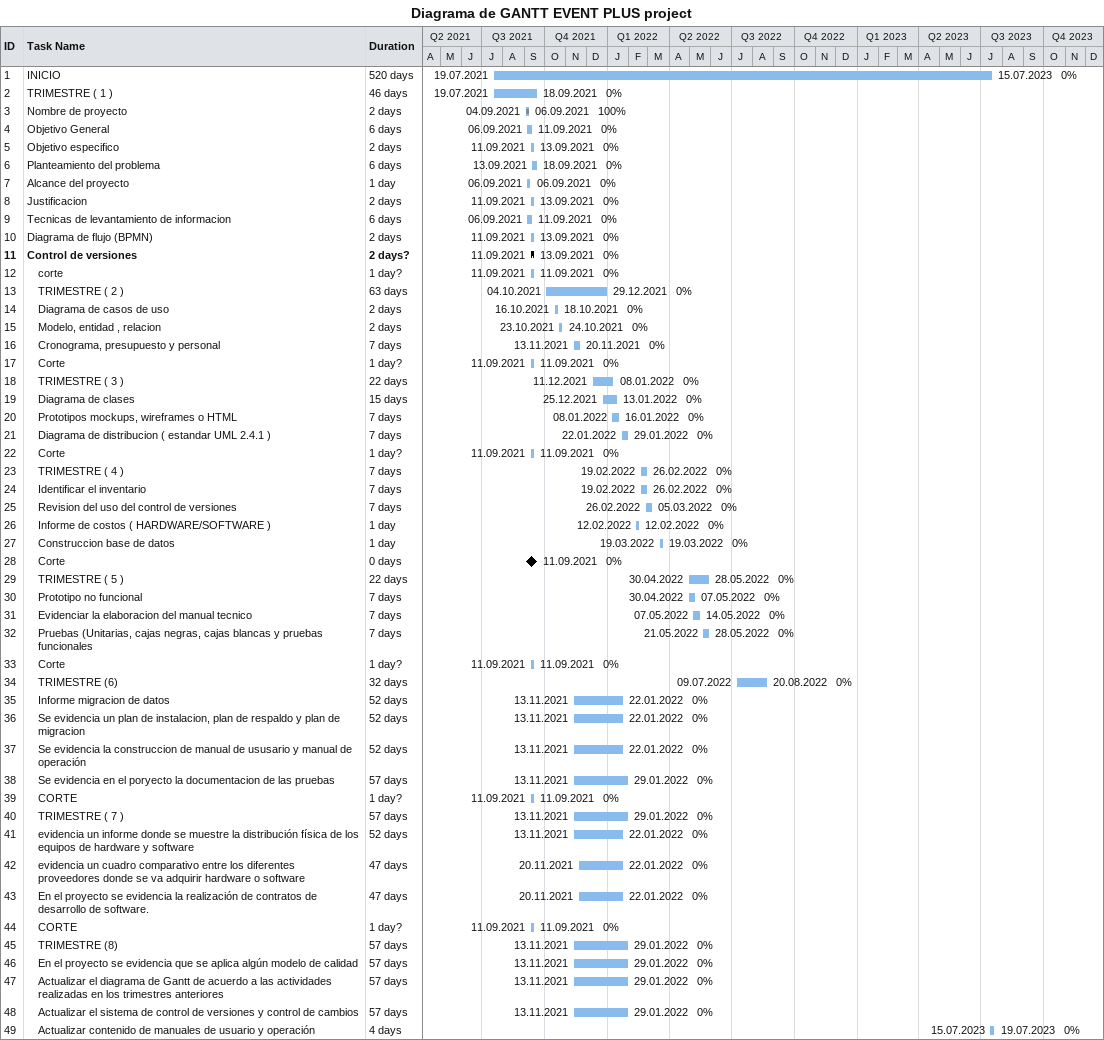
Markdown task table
Diagrama de GANTT EVENT PLUS project

| ID | Level | Task | Duration | Start | Finish | % complete |
|---|---|---|---|---|---|---|
| 1 | 1 | INICIO | 520d | 2021-07-19 | 2023-07-15 | 0 |
| 2 | 1 | TRIMESTRE ( 1 ) | 46d | 2021-07-19 | 2021-09-18 | 0 |
| 3 | 1 | Nombre de proyecto | 2d | 2021-09-04 | 2021-09-06 | 100 |
| 4 | 1 | Objetivo General | 6d | 2021-09-06 | 2021-09-11 | 0 |
| 5 | 1 | Objetivo especifico | 2d | 2021-09-11 | 2021-09-13 | 0 |
| 6 | 1 | Planteamiento del problema | 6d | 2021-09-13 | 2021-09-18 | 0 |
| 7 | 1 | Alcance del proyecto | 1d | 2021-09-06 | 2021-09-06 | 0 |
| 8 | 1 | Justificacion | 2d | 2021-09-11 | 2021-09-13 | 0 |
| 9 | 1 | Tecnicas de levantamiento de informacion | 6d | 2021-09-06 | 2021-09-11 | 0 |
| 10 | 1 | Diagrama de flujo (BPMN) | 2d | 2021-09-11 | 2021-09-13 | 0 |
| 11 | 1 | **Control de versiones** | 2d? | 2021-09-11 | 2021-09-13 | 0 |
| 12 | 2 | corte | 1d? | 2021-09-11 | 2021-09-11 | 0 |
| 13 | 2 | TRIMESTRE ( 2 ) | 63d | 2021-10-04 | 2021-12-29 | 0 |
| 14 | 2 | Diagrama de casos de uso | 2d | 2021-10-16 | 2021-10-18 | 0 |
| 15 | 2 | Modelo, entidad , relacion | 2d | 2021-10-23 | 2021-10-24 | 0 |
| 16 | 2 | Cronograma, presupuesto y personal | 7d | 2021-11-13 | 2021-11-20 | 0 |
| 17 | 2 | Corte | 1d? | 2021-09-11 | 2021-09-11 | 0 |
| 18 | 2 | TRIMESTRE ( 3 ) | 22d | 2021-12-11 | 2022-01-08 | 0 |
| 19 | 2 | Diagrama de clases | 15d | 2021-12-25 | 2022-01-13 | 0 |
| 20 | 2 | Prototipos mockups, wireframes o HTML | 7d | 2022-01-08 | 2022-01-16 | 0 |
| 21 | 2 | Diagrama de distribucion ( estandar UML 2.4.1 ) | 7d | 2022-01-22 | 2022-01-29 | 0 |
| 22 | 2 | Corte | 1d? | 2021-09-11 | 2021-09-11 | 0 |
| 23 | 2 | TRIMESTRE ( 4 ) | 7d | 2022-02-19 | 2022-02-26 | 0 |
| 24 | 2 | Identificar el inventario | 7d | 2022-02-19 | 2022-02-26 | 0 |
| 25 | 2 | Revision del uso del control de versiones | 7d | 2022-02-26 | 2022-03-05 | 0 |
| 26 | 2 | Informe de costos ( HARDWARE/SOFTWARE ) | 1d | 2022-02-12 | 2022-02-12 | 0 |
| 27 | 2 | Construccion base de datos | 1d | 2022-03-19 | 2022-03-19 | 0 |
| 28 | 2 | Corte | 0d | 2021-09-11 | 2021-09-11 | 0 |
| 29 | 2 | TRIMESTRE ( 5 ) | 22d | 2022-04-30 | 2022-05-28 | 0 |
| 30 | 2 | Prototipo no funcional | 7d | 2022-04-30 | 2022-05-07 | 0 |
| 31 | 2 | Evidenciar la elaboracion del manual tecnico | 7d | 2022-05-07 | 2022-05-14 | 0 |
| 32 | 2 | Pruebas (Unitarias, cajas negras, cajas blancas y pruebas funcionales | 7d | 2022-05-21 | 2022-05-28 | 0 |
| 33 | 2 | Corte | 1d? | 2021-09-11 | 2021-09-11 | 0 |
| 34 | 2 | TRIMESTRE (6) | 32d | 2022-07-09 | 2022-08-20 | 0 |
| 35 | 2 | Informe migracion de datos | 52d | 2021-11-13 | 2022-01-22 | 0 |
| 36 | 2 | Se evidencia un plan de instalacion, plan de respaldo y plan de migracion | 52d | 2021-11-13 | 2022-01-22 | 0 |
| 37 | 2 | Se evidencia la construccion de manual de ususario y manual de operación | 52d | 2021-11-13 | 2022-01-22 | 0 |
| 38 | 2 | Se evidencia en el poryecto la documentacion de las pruebas | 57d | 2021-11-13 | 2022-01-29 | 0 |
| 39 | 2 | CORTE | 1d? | 2021-09-11 | 2021-09-11 | 0 |
| 40 | 2 | TRIMESTRE ( 7 ) | 57d | 2021-11-13 | 2022-01-29 | 0 |
| 41 | 2 | evidencia un informe donde se muestre la distribución física de los equipos de hardware y software | 52d | 2021-11-13 | 2022-01-22 | 0 |
| 42 | 2 | evidencia un cuadro comparativo entre los diferentes proveedores donde se va adquirir hardware o software | 47d | 2021-11-20 | 2022-01-22 | 0 |
| 43 | 2 | En el proyecto se evidencia la realización de contratos de desarrollo de software. | 47d | 2021-11-20 | 2022-01-22 | 0 |
| 44 | 2 | CORTE | 1d? | 2021-09-11 | 2021-09-11 | 0 |
| 45 | 2 | TRIMESTRE (8) | 57d | 2021-11-13 | 2022-01-29 | 0 |
| 46 | 2 | En el proyecto se evidencia que se aplica algún modelo de calidad | 57d | 2021-11-13 | 2022-01-29 | 0 |
| 47 | 2 | Actualizar el diagrama de Gantt de acuerdo a las actividades realizadas en los trimestres anteriores | 57d | 2021-11-13 | 2022-01-29 | 0 |
| 48 | 2 | Actualizar el sistema de control de versiones y control de cambios | 57d | 2021-11-13 | 2022-01-29 | 0 |
| 49 | 2 | Actualizar contenido de manuales de usuario y operación | 4d | 2023-07-15 | 2023-07-19 | 0 |
